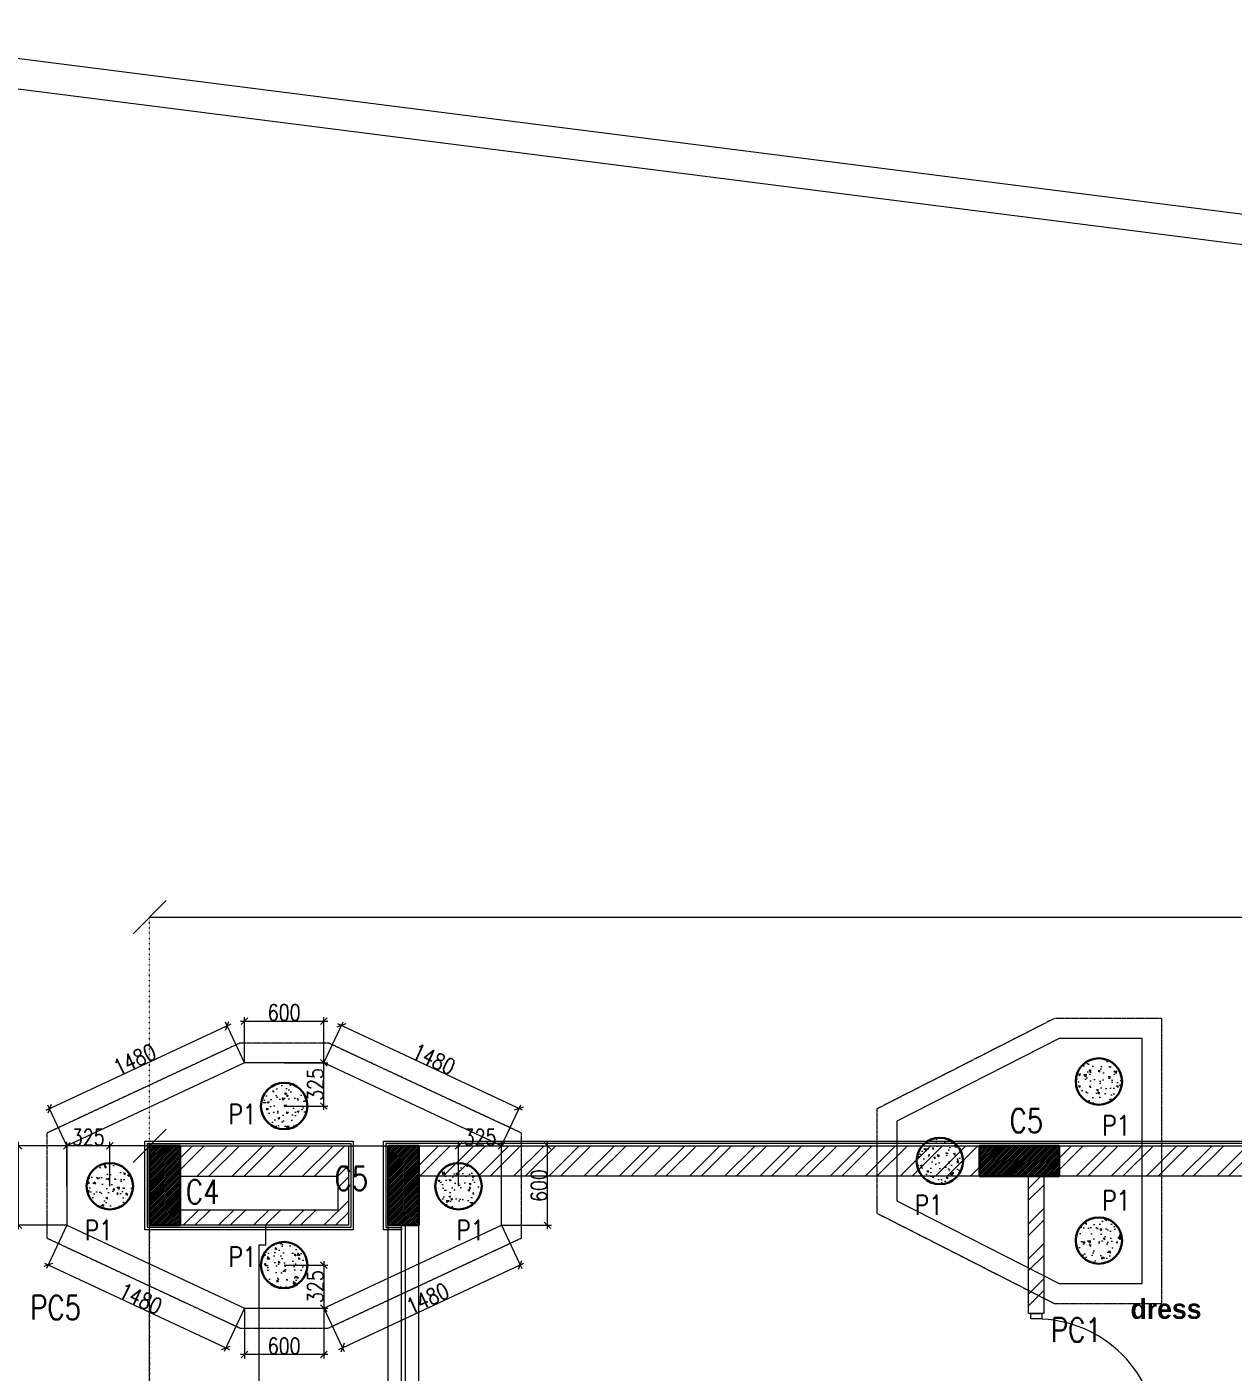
# Model space of a CAD drawing. Header units: metres. Extents: x 5205117 to 5948571, y 646915 to 1143748.
# Drawn here: x 5298133 to 5307230, y 1082673 to 1092821 of the extents above; entities that cross this region are included whole.
import ezdxf

# ---------------------------------------------------------------- set-up
doc = ezdxf.new("R2010")
doc.units = ezdxf.units.M
doc.header["$MEASUREMENT"] = 0
doc.header["$PDMODE"] = 35
doc.header["$PDSIZE"] = 10
for name, pattern in [('CONTINOUS', [0]), ('DASHED', [0.75, 0.5, -0.25]), ('DOT2', [0.125, 0, -0.125]), ('HIDDEN', [0.375, 0.25, -0.125])]:
    doc.linetypes.add(name, pattern=pattern)
doc.layers.get('0').update_dxf_attribs({"color": 1, "linetype": 'DASHED', "lineweight": 30})
for name, color, linetype, lineweight in [('A-01-GF', 8, 'CONTINOUS', 0), ('road ht', 8, 'Continuous', 5), ('S-COLUMN & WALL', 5, 'Continuous', 30), ('S-COLUMN_H', 250, 'Continuous', 0), ('S-FOUND-EXCAVATION', 253, 'HIDDEN', 0), ('S-FOUND-FOOTING', 7, 'Continuous', 15), ('S-PILE', 96, 'Continuous', 30), ('S-TEXT', 7, 'Continuous', 0), ('S-TEXT COL.', 1, 'Continuous', 0), ('S-TEXT PILE', 7, 'Continuous', 0)]:
    doc.layers.add(name, color=color, linetype=linetype, lineweight=lineweight)
doc.styles.add('C-ROOM', font='arial.ttf')
doc.styles.add('MtXpl_Century_Gothic', font='GOTHICB.TTF')
doc.styles.add('SETU 1', font='romans.shx', dxfattribs={"width": 0.8})
doc.styles.get("Standard").update_dxf_attribs({"font": 'GOTHIC.TTF'})
doc.dimstyles.new('A-DIM 100', dxfattribs={"dimscale": 100, "dimtxt": 2.5, "dimasz": 1.5, "dimexe": 1, "dimexo": 1, "dimgap": 0.5, "dimtad": 1, "dimdec": 0, "dimrnd": 5, "dimzin": 3, "dimdsep": 46, "dimtxsty": 'C-ROOM', "dimblk1": 'ARCHTICK', "dimblk2": 'ARCHTICK', "dimsah": 1, "dimcen": 1.5, "dimdle": 1, "dimclrd": 256, "dimclre": 256, "dimclrt": 256, "dimadec": 0, "dimazin": 0, "dimtfac": 0.6, "dimtdec": 0, "dimtofl": 0, "dimtmove": 1, "dimatfit": 3, "dimfxl": 1, "dimtolj": 1, "dimtzin": 0, "dimlwd": -1, "dimlwe": -1, "dimarcsym": 0})
doc.dimstyles.get("Standard").update_dxf_attribs({"dimtxt": 2, "dimasz": 1, "dimexe": 0, "dimexo": 0, "dimgap": 0.1, "dimtad": 1, "dimdsep": 46, "dimtxsty": 'Standard', "dimblk": 'OBLIQUE', "dimcen": 0.1, "dimclrd": 256, "dimclre": 256, "dimclrt": 256, "dimadec": 0, "dimazin": 0, "dimtfac": 1, "dimtofl": 0, "dimtmove": 1, "dimatfit": 2, "dimldrblk": 'OPEN90', "dimfxl": 1, "dimtolj": 1, "dimtzin": 0, "dimlwd": -1, "dimlwe": -1, "dimarcsym": 0})
pattern_1 = [(45, (2504955.000507657, 714129.0825430695), (-6.629126073623882, 6.629126073623883), [])]

# ---------------------------------------------------------------- blocks, each defined once
blk = doc.blocks.new('P2')
at = {"layer": 'S-PILE', "lineweight": 0}
h = blk.add_hatch(dxfattribs=at)
h.set_pattern_fill('AR-CONC', color=256, scale=20)
h.set_pattern_definition([(50, (0, 0), (143.4520365201507, -12.55042699651902), [15, -165]), (355, (0, 0), (-27.7502667226, 150.4384267400024), [12, -132]), (100.45144446, (11.9543362, -1.0458688), (115.7017693454224, 137.8879981937259), [12.74803839999999, -140.2284223999999]), (46.1842, (0, 40), (213.4482661343145, -33.10385615861531), [22.5, -247.5]), (96.63563549000003, (17.787349, 37.2413386), (186.9323891348456, 194.8237201549101), [19.1220684, -210.3427519999999]), (351.18416399, (0, 40), (186.9323890109546, 194.823720053998), [18, -198.0000002]), (21, (20, 30), (119.3814104236923, -80.52377813306776), [15, -165]), (326, (20, 30), (48.66306638431634, 145.0300090093706), [12, -132]), (71.45144474, (29.94845080000001, 23.2896852), (168.0444753459942, 64.50623056127077), [12.748038, -140.2284224]), (37.5, (0, 0), (2.431971063458133, 66.5787707662623), [0, -130.4, 0, -134, 0, -132.5]), (7.499999999999999, (0, 0), (52.61390748842972, 78.88234237647205), [0, -76.39999999999999, 0, -127.4, 0, -50.5]), (327.5, (-44.59999999999999, 0), (106.7644872344818, -4.510974346875951), [0, -50, 0, -156, 0, -207]), (317.5, (-64.6, 0), (116.6372338684772, 20.02099646646354), [0, -65, 0, -103.6, 0, -147])])
edge = h.paths.add_edge_path()
edge.add_arc((0, 0), 175, 0, 360)
at = {"layer": 'S-PILE'}
blk.add_circle((0, 0), 175, dxfattribs=at)
blk = doc.blocks.new('_Oblique')
at = {"color": 0, "linetype": 'ByBlock', "lineweight": -2}
blk.add_line((-0.5, -0.5), (0.5, 0.5), dxfattribs=at)
blk = doc.blocks.new('*D390')
at = {"layer": 'Defpoints', "color": 0, "transparency": 16777216}
for p in [(5299773.314533547, 1083155.437128156), (5300373.314533547, 1083155.437128156), (5299773.314533547, 1082805.829493319)]:
    blk.add_point(p, dxfattribs=at)
at = {"layer": 'S-TEXT', "color": 9, "transparency": 16777216}
for p, q in [((5299773.314533547, 1083155.437128156), (5299773.314533547, 1082775.829493319)), ((5300373.314533547, 1083155.437128156), (5300373.314533547, 1082775.829493319))]:
    blk.add_line(p, q, dxfattribs=at)
at = {"layer": 'S-TEXT', "transparency": 16777216}
blk.add_line((5300403.314533546, 1082805.829493319), (5299743.314533547, 1082805.829493319), dxfattribs=at)
at = {"layer": 'S-TEXT', "transparency": 16777216, "xscale": 50, "yscale": 50, "zscale": 50, "rotation": 180}
blk.add_blockref('_Oblique', (5299773.314533547, 1082805.829493319), dxfattribs=at)
at = {"layer": 'S-TEXT', "transparency": 16777216, "xscale": 50, "yscale": 50, "zscale": 50}
blk.add_blockref('_Oblique', (5300373.314533547, 1082805.829493319), dxfattribs=at)
at = {"layer": 'S-TEXT', "color": 0, "lineweight": 0, "transparency": 16777216, "insert": (5300073.314533547, 1082870.829493319), "char_height": 120, "attachment_point": 5, "style": 'SETU 1'}
blk.add_mtext('\\A1;600', dxfattribs=at)
blk = doc.blocks.new('*D391')
at = {"layer": 'Defpoints', "color": 0, "transparency": 16777216}
for p in [(5300373.314533547, 1085320.950141275), (5299773.314533547, 1085005.437128157), (5300373.314533547, 1085005.437128157)]:
    blk.add_point(p, dxfattribs=at)
at = {"layer": 'S-TEXT', "transparency": 16777216}
blk.add_line((5299743.314533547, 1085320.950141275), (5300403.314533546, 1085320.950141275), dxfattribs=at)
at = {"layer": 'S-TEXT', "color": 9, "transparency": 16777216}
for p, q in [((5299773.314533547, 1085005.437128157), (5299773.314533547, 1085350.950141275)), ((5300373.314533547, 1085005.437128157), (5300373.314533547, 1085350.950141275))]:
    blk.add_line(p, q, dxfattribs=at)
at = {"layer": 'S-TEXT', "transparency": 16777216, "xscale": 50, "yscale": 50, "zscale": 50, "rotation": 180}
blk.add_blockref('_Oblique', (5299773.314533547, 1085320.950141275), dxfattribs=at)
at = {"layer": 'S-TEXT', "transparency": 16777216, "xscale": 50, "yscale": 50, "zscale": 50}
blk.add_blockref('_Oblique', (5300373.314533547, 1085320.950141275), dxfattribs=at)
at = {"layer": 'S-TEXT', "color": 0, "lineweight": 0, "transparency": 16777216, "insert": (5300073.314533547, 1085385.950141275), "char_height": 120, "attachment_point": 5, "style": 'SETU 1'}
blk.add_mtext('\\A1;600', dxfattribs=at)
blk = doc.blocks.new('*D392')
at = {"layer": 'Defpoints', "color": 0, "transparency": 16777216}
for p in [(5298068.829903208, 1084380.437128157), (5298433.314533548, 1084380.437128157), (5298433.314533548, 1083780.437128157)]:
    blk.add_point(p, dxfattribs=at)
at = {"layer": 'S-TEXT', "transparency": 16777216}
blk.add_line((5298068.829903208, 1083750.437128157), (5298068.829903208, 1084410.437128157), dxfattribs=at)
at = {"layer": 'S-TEXT', "color": 9, "transparency": 16777216}
for p, q in [((5298433.314533548, 1084380.437128157), (5298038.829903207, 1084380.437128157)), ((5298433.314533548, 1083780.437128157), (5298038.829903207, 1083780.437128157))]:
    blk.add_line(p, q, dxfattribs=at)
at = {"layer": 'S-TEXT', "transparency": 16777216, "xscale": 50, "yscale": 50, "zscale": 50}
for p, rotation in [((5298068.829903208, 1084380.437128157), 90), ((5298068.829903208, 1083780.437128157), 270)]:
    blk.add_blockref('_Oblique', p, dxfattribs=dict(at, rotation=rotation))
at = {"layer": 'S-TEXT', "color": 0, "lineweight": 0, "transparency": 16777216, "insert": (5298003.829903207, 1084080.437128156), "char_height": 120, "attachment_point": 5, "rotation": 90, "style": 'SETU 1'}
blk.add_mtext('\\A1;600', dxfattribs=at)
blk = doc.blocks.new('*D393')
at = {"layer": 'Defpoints', "color": 0, "transparency": 16777216}
for p in [(5301713.314329207, 1084380.437128157), (5302060.015226953, 1084380.437128157), (5301713.314329207, 1083780.437128157)]:
    blk.add_point(p, dxfattribs=at)
at = {"layer": 'S-TEXT', "transparency": 16777216}
blk.add_line((5302060.015226953, 1083750.437128157), (5302060.015226953, 1084410.437128157), dxfattribs=at)
at = {"layer": 'S-TEXT', "color": 9, "transparency": 16777216}
for p, q in [((5301713.314329207, 1084380.437128157), (5302090.015226952, 1084380.437128157)), ((5301713.314329207, 1083780.437128157), (5302090.015226952, 1083780.437128157))]:
    blk.add_line(p, q, dxfattribs=at)
at = {"layer": 'S-TEXT', "transparency": 16777216, "xscale": 50, "yscale": 50, "zscale": 50}
for p, rotation in [((5302060.015226953, 1084380.437128157), 90), ((5302060.015226953, 1083780.437128157), 270)]:
    blk.add_blockref('_Oblique', p, dxfattribs=dict(at, rotation=rotation))
at = {"layer": 'S-TEXT', "color": 0, "lineweight": 0, "transparency": 16777216, "insert": (5301995.015226951, 1084080.437128156), "char_height": 120, "attachment_point": 5, "rotation": 90, "style": 'SETU 1'}
blk.add_mtext('\\A1;600', dxfattribs=at)
blk = doc.blocks.new('*D327')
at = {"layer": 'Defpoints', "color": 0, "transparency": 16777216}
for p in [(5298433.314533546, 1083780.437128156), (5299773.314533547, 1083155.437128156), (5299633.647034668, 1082855.990010558)]:
    blk.add_point(p, dxfattribs=at)
at = {"layer": 'S-TEXT', "color": 9, "transparency": 16777216}
for p, q in [((5298433.314533546, 1083780.437128156), (5298280.966024699, 1083453.801925186)), ((5299773.314533547, 1083155.437128156), (5299620.966024698, 1082828.801925186))]:
    blk.add_line(p, q, dxfattribs=at)
at = {"layer": 'S-TEXT', "transparency": 16777216}
blk.add_line((5298266.458949294, 1083493.671020527), (5299660.835120039, 1082843.30900059), dxfattribs=at)
at = {"layer": 'S-TEXT', "transparency": 16777216, "xscale": 50, "yscale": 50, "zscale": 50}
for p, rotation in [((5298293.647034666, 1083480.990010559), 154.9948114817929), ((5299633.647034668, 1082855.990010558), 334.9948114817929)]:
    blk.add_blockref('_Oblique', p, dxfattribs=dict(at, rotation=rotation))
at = {"layer": 'S-TEXT', "color": 0, "lineweight": 0, "transparency": 16777216, "insert": (5298991.122556265, 1083227.397528864), "char_height": 120, "attachment_point": 5, "rotation": 334.9948114817929, "style": 'SETU 1'}
blk.add_mtext('\\A1;1480', dxfattribs=at)
blk = doc.blocks.new('*D328')
at = {"layer": 'Defpoints', "color": 0, "transparency": 16777216}
for p in [(5301713.314329204, 1083780.437128156), (5301852.541231081, 1083481.934696053), (5300373.314533545, 1083155.437128156)]:
    blk.add_point(p, dxfattribs=at)
at = {"layer": 'S-TEXT', "color": 9, "transparency": 16777216}
for p, q in [((5301713.314329204, 1083780.437128156), (5301865.222242637, 1083454.746611422)), ((5300373.314533545, 1083155.437128156), (5300525.222446979, 1082829.746611422))]:
    blk.add_line(p, q, dxfattribs=at)
at = {"layer": 'S-TEXT', "transparency": 16777216}
blk.add_line((5300485.353350791, 1082844.253684497), (5301879.729315711, 1083494.615707609), dxfattribs=at)
at = {"layer": 'S-TEXT', "transparency": 16777216, "xscale": 50, "yscale": 50, "zscale": 50}
for p, rotation in [((5301852.541231081, 1083481.934696053), 25.00519186527399), ((5300512.541435422, 1082856.934696053), 205.0051918652739)]:
    blk.add_blockref('_Oblique', p, dxfattribs=dict(at, rotation=rotation))
at = {"layer": 'S-TEXT', "color": 0, "lineweight": 0, "transparency": 16777216, "insert": (5301155.065808211, 1083228.342212754), "char_height": 120, "attachment_point": 5, "rotation": 25.005191865273986, "style": 'SETU 1'}
blk.add_mtext('\\A1;1480', dxfattribs=at)
blk = doc.blocks.new('*D329')
at = {"layer": 'Defpoints', "color": 0, "transparency": 16777216}
for p in [(5300504.904901096, 1085287.566833156), (5300373.314533548, 1085005.437128157), (5301713.314329204, 1084380.437128157)]:
    blk.add_point(p, dxfattribs=at)
at = {"layer": 'S-TEXT', "color": 9, "transparency": 16777216}
for p, q in [((5300373.314533548, 1085005.437128157), (5300517.585912652, 1085314.754917788)), ((5301713.314329204, 1084380.437128157), (5301857.585708309, 1084689.754917788))]:
    blk.add_line(p, q, dxfattribs=at)
at = {"layer": 'S-TEXT', "transparency": 16777216}
blk.add_line((5301872.092781384, 1084649.885821601), (5300477.716816465, 1085300.247844713), dxfattribs=at)
at = {"layer": 'S-TEXT', "transparency": 16777216, "xscale": 50, "yscale": 50, "zscale": 50}
for p, rotation in [((5300504.904901096, 1085287.566833156), 154.9948081347352), ((5301844.904696753, 1084662.566833157), 334.9948081347353)]:
    blk.add_blockref('_Oblique', p, dxfattribs=dict(at, rotation=rotation))
at = {"layer": 'S-TEXT', "color": 0, "lineweight": 0, "transparency": 16777216, "insert": (5301202.380323964, 1085033.974349857), "char_height": 120, "attachment_point": 5, "rotation": 334.99480813473525, "style": 'SETU 1'}
blk.add_mtext('\\A1;1480', dxfattribs=at)
blk = doc.blocks.new('*D330')
at = {"layer": 'Defpoints', "color": 0, "transparency": 16777216}
for p in [(5299773.314533547, 1085005.437128157), (5298303.054240657, 1084659.715196114), (5298433.314533546, 1084380.437128157)]:
    blk.add_point(p, dxfattribs=at)
at = {"layer": 'S-TEXT', "color": 9, "transparency": 16777216}
for p, q in [((5299773.314533547, 1085005.437128157), (5299630.373230688, 1085311.903281485)), ((5298433.314533546, 1084380.437128157), (5298290.373230688, 1084686.903281485))]:
    blk.add_line(p, q, dxfattribs=at)
at = {"layer": 'S-TEXT', "transparency": 16777216}
blk.add_line((5299670.242326028, 1085297.396206081), (5298275.866155286, 1084647.034186145), dxfattribs=at)
at = {"layer": 'S-TEXT', "transparency": 16777216, "xscale": 50, "yscale": 50, "zscale": 50}
for p, rotation in [((5299643.054240657, 1085284.715196113), 25.00518851819068), ((5298303.054240657, 1084659.715196114), 205.0051885181907)]:
    blk.add_blockref('_Oblique', p, dxfattribs=dict(at, rotation=rotation))
at = {"layer": 'S-TEXT', "color": 0, "lineweight": 0, "transparency": 16777216, "insert": (5298945.578719059, 1085031.122714419), "char_height": 120, "attachment_point": 5, "rotation": 25.005188518190703, "style": 'SETU 1'}
blk.add_mtext('\\A1;1480', dxfattribs=at)
blk = doc.blocks.new('*D394')
at = {"layer": 'Defpoints', "color": 0, "transparency": 16777216}
for p in [(5301713.314329204, 1084380.437128157), (5301388.314533546, 1084075.437128156), (5301713.314329204, 1084075.437128156)]:
    blk.add_point(p, dxfattribs=at)
at = {"layer": 'S-TEXT', "color": 9, "transparency": 16777216}
for p, q in [((5301388.314533546, 1084075.437128156), (5301388.314533546, 1084410.437128157)), ((5301713.314329204, 1084075.437128156), (5301713.314329204, 1084410.437128157))]:
    blk.add_line(p, q, dxfattribs=at)
at = {"layer": 'S-TEXT', "transparency": 16777216}
blk.add_line((5301358.314533546, 1084380.437128157), (5301743.314329205, 1084380.437128157), dxfattribs=at)
at = {"layer": 'S-TEXT', "transparency": 16777216, "xscale": 50, "yscale": 50, "zscale": 50, "rotation": 180}
blk.add_blockref('_Oblique', (5301388.314533546, 1084380.437128157), dxfattribs=at)
at = {"layer": 'S-TEXT', "transparency": 16777216, "xscale": 50, "yscale": 50, "zscale": 50}
blk.add_blockref('_Oblique', (5301713.314329204, 1084380.437128157), dxfattribs=at)
at = {"layer": 'S-TEXT', "color": 0, "lineweight": 0, "transparency": 16777216, "insert": (5301550.814431376, 1084445.437128157), "char_height": 120, "attachment_point": 5, "style": 'SETU 1'}
blk.add_mtext('\\A1;325', dxfattribs=at)
blk = doc.blocks.new('*D395')
at = {"layer": 'Defpoints', "color": 0, "transparency": 16777216}
for p in [(5300073.314533547, 1085005.437128157), (5300373.31453355, 1085005.437128157), (5300073.314533547, 1084680.437128157)]:
    blk.add_point(p, dxfattribs=at)
at = {"layer": 'S-TEXT', "color": 9, "transparency": 16777216}
for p, q in [((5300073.314533547, 1085005.437128157), (5300403.31453355, 1085005.437128157)), ((5300073.314533547, 1084680.437128157), (5300403.31453355, 1084680.437128157))]:
    blk.add_line(p, q, dxfattribs=at)
at = {"layer": 'S-TEXT', "transparency": 16777216}
blk.add_line((5300373.31453355, 1084650.437128157), (5300373.31453355, 1085035.437128157), dxfattribs=at)
at = {"layer": 'S-TEXT', "transparency": 16777216, "xscale": 50, "yscale": 50, "zscale": 50}
for p, rotation in [((5300373.31453355, 1085005.437128157), 90), ((5300373.31453355, 1084680.437128157), 270)]:
    blk.add_blockref('_Oblique', p, dxfattribs=dict(at, rotation=rotation))
at = {"layer": 'S-TEXT', "color": 0, "lineweight": 0, "transparency": 16777216, "insert": (5300308.314533549, 1084842.937128155), "char_height": 120, "attachment_point": 5, "rotation": 90, "style": 'SETU 1'}
blk.add_mtext('\\A1;325', dxfattribs=at)
blk = doc.blocks.new('*D396')
at = {"layer": 'Defpoints', "color": 0, "transparency": 16777216}
for p in [(5298433.314533546, 1084380.437128157), (5298433.314533546, 1084075.437128156), (5298758.314533546, 1084075.437128156)]:
    blk.add_point(p, dxfattribs=at)
at = {"layer": 'S-TEXT', "color": 9, "transparency": 16777216}
for p, q in [((5298433.314533546, 1084075.437128156), (5298433.314533546, 1084410.437128157)), ((5298758.314533546, 1084075.437128156), (5298758.314533546, 1084410.437128157))]:
    blk.add_line(p, q, dxfattribs=at)
at = {"layer": 'S-TEXT', "transparency": 16777216}
blk.add_line((5298788.314533546, 1084380.437128157), (5298403.314533547, 1084380.437128157), dxfattribs=at)
at = {"layer": 'S-TEXT', "transparency": 16777216, "xscale": 50, "yscale": 50, "zscale": 50, "rotation": 180}
blk.add_blockref('_Oblique', (5298433.314533546, 1084380.437128157), dxfattribs=at)
at = {"layer": 'S-TEXT', "transparency": 16777216, "xscale": 50, "yscale": 50, "zscale": 50}
blk.add_blockref('_Oblique', (5298758.314533546, 1084380.437128157), dxfattribs=at)
at = {"layer": 'S-TEXT', "color": 0, "lineweight": 0, "transparency": 16777216, "insert": (5298595.814533547, 1084445.437128157), "char_height": 120, "attachment_point": 5, "style": 'SETU 1'}
blk.add_mtext('\\A1;325', dxfattribs=at)
blk = doc.blocks.new('*D397')
at = {"layer": 'Defpoints', "color": 0, "transparency": 16777216}
for p in [(5300073.314533547, 1083480.437128157), (5300073.314533547, 1083155.437128157), (5300373.31453355, 1083155.437128157)]:
    blk.add_point(p, dxfattribs=at)
at = {"layer": 'S-TEXT', "color": 9, "transparency": 16777216}
for p, q in [((5300073.314533547, 1083480.437128157), (5300403.31453355, 1083480.437128157)), ((5300073.314533547, 1083155.437128157), (5300403.31453355, 1083155.437128157))]:
    blk.add_line(p, q, dxfattribs=at)
at = {"layer": 'S-TEXT', "transparency": 16777216}
blk.add_line((5300373.31453355, 1083510.437128157), (5300373.31453355, 1083125.437128157), dxfattribs=at)
at = {"layer": 'S-TEXT', "transparency": 16777216, "xscale": 50, "yscale": 50, "zscale": 50}
for p, rotation in [((5300373.31453355, 1083480.437128157), 90), ((5300373.31453355, 1083155.437128157), 270)]:
    blk.add_blockref('_Oblique', p, dxfattribs=dict(at, rotation=rotation))
at = {"layer": 'S-TEXT', "color": 0, "lineweight": 0, "transparency": 16777216, "insert": (5300308.314533549, 1083317.937128155), "char_height": 120, "attachment_point": 5, "rotation": 90, "style": 'SETU 1'}
blk.add_mtext('\\A1;325', dxfattribs=at)
blk = doc.blocks.new('jkdfhjksh')
at = {"layer": 'A-01-GF', "lineweight": -2, "ltscale": 5}
h = blk.add_hatch(dxfattribs=at)
h.set_pattern_fill('ANSI31', color=256, scale=75)
h.set_pattern_definition(pattern_1)
h.paths.add_polyline_path([(5299288.314533546, 1124324.282909575), (5299288.314533546, 1124924.282909575), (5299058.314533547, 1124924.282909575), (5299058.314533547, 1124324.282909575)])
h = blk.add_hatch(dxfattribs=at)
h.set_pattern_fill('ANSI32', color=256, scale=500, angle=180)
h.set_pattern_definition([(225, (0, 40543.84578141826), (132.5825214724776, -132.5825214724777), []), (225, (-88.38834750000001, 40543.84578141826), (132.5825214724776, -132.5825214724777), [])])
h.paths.add_polyline_path([(5322893.314533546, 1124074.282909575), (5322893.314533546, 1124809.282909575), (5318318.314533546, 1124809.282909575), (5318318.314533546, 1124074.282909575), (5318088.314533546, 1124074.282909575), (5318088.314533546, 1124809.282909575), (5315388.314533545, 1124809.282909575), (5315388.314533545, 1124074.282909575), (5315158.314533545, 1124074.282909575), (5315158.314533545, 1124924.282909575), (5323870.814533546, 1124924.282909575), (5323870.814533546, 1124824.282909575), (5323970.814533546, 1124824.282909575), (5323970.814533546, 1124924.282909575), (5324948.314533546, 1124924.282909575), (5324948.314533546, 1122959.282909575), (5322893.314533546, 1122959.282909575), (5322893.314533546, 1123074.282909575), (5324718.314533546, 1123074.282909575), (5324718.314533546, 1124694.282909575), (5323123.314533546, 1124694.282909575), (5323123.314533546, 1124074.282909575)])
h.paths.add_polyline_path([(5313353.314533544, 1124924.282909575), (5313353.314533544, 1124694.282909575), (5313723.314533547, 1124694.282909575), (5313723.314533547, 1124299.282909575), (5313353.314533544, 1124299.282909575), (5313353.314533544, 1124184.282909575), (5314043.314533545, 1124184.282909575), (5314043.314533545, 1124074.282909575), (5314158.314533544, 1124074.282909575), (5314158.314533544, 1124924.282909575)], flags=17)
h.paths.add_polyline_path([(5314043.314533545, 1124299.282909575), (5313838.314533547, 1124299.282909575), (5313838.314533547, 1124694.282909575), (5314043.314533545, 1124694.282909575)], flags=16)
h.paths.add_polyline_path([(5305918.314533546, 1117569.282909575), (5307928.314533547, 1117569.282909575), (5307928.314533547, 1116844.282909575), (5308043.314533547, 1116844.282909575), (5308043.314533547, 1117799.282909575), (5305688.314533547, 1117799.282909575), (5305688.314533547, 1114174.282909575), (5310348.314533546, 1114174.282909575), (5310348.314533546, 1114774.282909575), (5309748.314533546, 1114774.282909575), (5309748.314533546, 1117569.282909575), (5310348.314533546, 1117569.282909575), (5310348.314533546, 1119529.282909575), (5309518.314533546, 1119529.282909575), (5309518.314533546, 1117799.282909575), (5309068.314533546, 1117799.282909575), (5309068.314533546, 1117569.282909575), (5309518.314533546, 1117569.282909575), (5309518.314533546, 1116044.282909575), (5307928.314533547, 1116044.282909575), (5307928.314533547, 1115814.282909575), (5309518.314533546, 1115814.282909575), (5309518.314533546, 1114404.282909575), (5305918.314533546, 1114404.282909575)])
h.paths.add_polyline_path([(5310118.314533546, 1124924.282909575), (5309148.314533547, 1124924.282909575), (5309148.314533547, 1124694.282909575), (5309518.314533546, 1124694.282909575), (5309518.314533546, 1122059.282909575), (5307718.314533547, 1122059.282909575), (5307718.314533547, 1122659.282909575), (5307603.314533546, 1122659.282909575), (5307603.314533546, 1122059.282909575), (5305803.314533546, 1122059.282909575), (5305803.314533546, 1122659.282909575), (5305688.314533547, 1122659.282909575), (5305688.314533547, 1121829.282909575), (5318318.314533549, 1121829.282909575), (5318318.314533545, 1123074.282909575), (5318088.314533546, 1123074.282909575), (5318088.314533546, 1122059.282909575), (5314158.314533544, 1122059.282909588), (5314158.314533544, 1123174.282909575), (5314043.314533545, 1123174.282909575), (5314043.314533545, 1122059.282909588), (5311293.314533546, 1122059.282909588), (5311293.314533546, 1123274.282909575), (5311178.314533547, 1123274.282909575), (5311178.314533547, 1122059.282909575), (5309748.314533546, 1122059.282909575), (5309748.314533546, 1124184.282909575), (5311178.314533547, 1124184.282909575), (5311178.314533547, 1124074.282909575), (5311293.314533546, 1124074.282909575), (5311293.314533546, 1124299.282909575), (5309748.314533546, 1124299.282909575), (5309748.314533546, 1124694.282909575), (5310118.314533546, 1124694.282909575)])
h.paths.add_polyline_path([(5323423.314533546, 1114174.282909575), (5323423.314533546, 1114774.282909575), (5324948.314533546, 1114774.282909575), (5324948.314533546, 1114174.282909575)])
h.paths.add_polyline_path([(5323123.314533546, 1114174.282909575), (5317488.314533546, 1114174.282909575), (5317488.314533546, 1114774.282909575), (5318318.314533546, 1114774.282909575), (5318318.314533546, 1114404.282909575), (5322893.314533546, 1114404.282909575), (5322893.314533546, 1114774.282909575), (5323123.314533546, 1114774.282909575)])
h.paths.add_polyline_path([(5318088.314533546, 1114659.282909575), (5318088.314533546, 1114404.282909575), (5317603.314533546, 1114404.282909575), (5317603.314533546, 1114659.282909575)], flags=16)
h.paths.add_polyline_path([(5324718.314533546, 1114404.282909575), (5324718.314533546, 1114659.282909575), (5323653.314533546, 1114659.282909575), (5323653.314533546, 1114404.282909575)], flags=16)
h.paths.add_polyline_path([(5317488.314533546, 1117569.282909575), (5317488.314533546, 1119529.282909575), (5318318.314533546, 1119529.282909575), (5318318.314533546, 1117569.282909575)])
h.paths.add_polyline_path([(5317603.314533546, 1117799.282909575), (5317603.314533546, 1119299.282909575), (5318088.314533546, 1119299.282909575), (5318088.314533546, 1117799.282909575)], flags=16)
h.paths.add_polyline_path([(5300858.314533546, 1124924.282909575), (5308248.314533547, 1124924.282909575), (5308248.314533547, 1124694.282909575), (5307718.314533547, 1124694.282909575), (5307718.314533547, 1123559.282909575), (5307603.314533546, 1123559.282909575), (5307603.314533546, 1124694.282909575), (5305803.314533546, 1124694.282909575), (5305803.314533546, 1123659.282909575), (5305688.314533547, 1123659.282909575), (5305688.314533547, 1124694.282909575), (5301088.314533546, 1124694.282909575), (5301088.314533546, 1124324.282909575), (5300858.314533546, 1124324.282909575)])
h.paths.add_polyline_path([(5322893.314533546, 1121459.282909575), (5322893.314533546, 1122059.282909575), (5324948.314533546, 1122059.282909575), (5324948.314533546, 1121459.282909575)])
h.paths.add_polyline_path([(5323123.314533546, 1121574.282909575), (5323123.314533546, 1121829.282909575), (5324718.314533546, 1121829.282909575), (5324718.314533546, 1121574.282909575)], flags=16)
h.paths.add_polyline_path([(5300858.314533546, 1120599.282909575), (5305688.314533547, 1120599.282909575), (5305688.314533547, 1119299.282909575), (5305918.314533546, 1119299.282909575), (5305918.314533546, 1120829.282909575), (5301088.314533546, 1120829.282909575), (5301088.314533546, 1121199.282909575), (5300858.314533546, 1121199.282909575)])
h.paths.add_polyline_path([(5310233.314533546, 1117799.282909575), (5309748.314533546, 1117799.282909575), (5309748.314533546, 1119299.282909575), (5310233.314533546, 1119299.282909575)], flags=16)
h.paths.add_polyline_path([(5299058.314533547, 1120599.282909575), (5300558.314533547, 1120599.282909575), (5300558.314533547, 1121199.282909575), (5299058.314533547, 1121199.282909575)])
h.paths.add_polyline_path([(5299288.314533546, 1120829.282909575), (5300478.314533546, 1120829.282909575), (5300478.314533546, 1121084.282909575), (5299288.314533546, 1121084.282909575)], flags=16)
h.paths.add_polyline_path([(5299058.314533547, 1124924.282909575), (5300558.314533547, 1124924.282909575), (5300558.314533547, 1124324.282909575), (5299058.314533547, 1124324.282909575)])
h.paths.add_polyline_path([(5299288.314533546, 1124694.282909575), (5300478.314533546, 1124694.282909575), (5300478.314533546, 1124439.282909575), (5299288.314533546, 1124439.282909575)], flags=16)
h.paths.add_polyline_path([(5303338.314533546, 1120299.282909575), (5303338.314533546, 1119299.282909575), (5303568.314533546, 1119299.282909575), (5303568.314533546, 1120299.282909575)], flags=0)
h.paths.add_polyline_path([(5303338.314533546, 1114174.282909575), (5303568.314533546, 1114174.282909575), (5303568.314533546, 1117799.282909575), (5303338.314533546, 1117799.282909575)])
h.paths.add_polyline_path([(5309748.314533546, 1114659.282909575), (5310233.314533546, 1114659.282909575), (5310233.314533546, 1114404.282909575), (5309748.314533546, 1114404.282909575)], flags=16)
h = blk.add_hatch(dxfattribs=at)
h.set_pattern_fill('ANSI31', color=256, scale=75)
h.set_pattern_definition(pattern_1)
h.paths.add_polyline_path([(5301088.314533546, 1124324.282909575), (5301088.314533546, 1124924.282909575), (5300858.314533546, 1124924.282909575), (5300858.314533546, 1124324.282909575)])
h = blk.add_hatch(dxfattribs=at)
h.set_pattern_fill('ANSI31', color=256, scale=75)
h.set_pattern_definition([(45, (2505375.000507657, 714129.0825430695), (-6.629126073623882, 6.629126073623883), [])])
h.paths.add_polyline_path([(5305318.314533547, 1124694.282909575), (5305918.314533546, 1124694.282909575), (5305918.314533546, 1124924.282909575), (5305318.314533547, 1124924.282909575)])
for p, q in [((5300558.314533547, 1124924.282909575), (5300858.314533546, 1124924.282909575)), ((5300558.314533547, 1124924.282909575), (5300858.314533546, 1124924.282909575)), ((5299058.314533547, 1121199.282909575), (5299058.314533547, 1124324.282909575)), ((5300858.314533546, 1121199.282909575), (5300858.314533546, 1124324.282909575)), ((5300958.314533546, 1121199.282909575), (5300958.314533546, 1124324.282909575)), ((5300988.314533547, 1121199.282909575), (5300988.314533547, 1124324.282909575)), ((5301088.314533546, 1121199.282909575), (5301088.314533546, 1124324.282909575))]:
    blk.add_line(p, q, dxfattribs=at)
at = {"layer": 'A-01-GF', "lineweight": -2, "ltscale": 10}
for p, q in [((5305704.14786688, 1123659.282909575), (5305787.481200213, 1123659.282909575)), ((5305704.14786688, 1123617.616242908), (5305704.14786688, 1123659.282909575)), ((5305787.481200213, 1123617.616242908), (5305704.14786688, 1123617.616242908)), ((5305787.481200213, 1123659.282909575), (5305787.481200213, 1123617.616242908))]:
    blk.add_line(p, q, dxfattribs=at)
at = {"layer": 'A-01-GF', "lineweight": -2, "ltscale": 5}
for points in [[(5300593.314533547, 1124289.282909576), (5299023.314533546, 1124289.282909575), (5299023.314533546, 1124959.282909575), (5300593.314533547, 1124959.282909576)], [(5300575.314533547, 1124307.282909576), (5299041.314533546, 1124307.282909575), (5299041.314533546, 1124941.282909575), (5300575.314533547, 1124941.282909576)], [(5299288.314533546, 1124324.282909575), (5299288.314533546, 1124924.282909575), (5299058.314533547, 1124924.282909575), (5299058.314533547, 1124324.282909575)], [(5299058.314533547, 1124924.282909575), (5300558.314533547, 1124924.282909575), (5300558.314533547, 1124324.282909575), (5299058.314533547, 1124324.282909575)], [(5300958.314533546, 1124289.282909576), (5300823.314533546, 1124289.282909576), (5300823.314533546, 1124959.282909575), (5308283.314533547, 1124959.282909575), (5308283.314533547, 1124759.282909575), (5308265.314533547, 1124759.282909575), (5308265.314533547, 1124941.282909575), (5300841.314533546, 1124941.282909575), (5300841.314533546, 1124307.282909576), (5300958.314533546, 1124307.282909576)], [(5301088.314533546, 1124324.282909575), (5301088.314533546, 1124924.282909575), (5300858.314533546, 1124924.282909575), (5300858.314533546, 1124324.282909575)], [(5300858.314533546, 1124924.282909575), (5308248.314533547, 1124924.282909575), (5308248.314533547, 1124694.282909575), (5307718.314533547, 1124694.282909575), (5307718.314533547, 1123559.282909575), (5307603.314533546, 1123559.282909575), (5307603.314533546, 1124694.282909575), (5305803.314533546, 1124694.282909575), (5305803.314533546, 1123659.282909575), (5305688.314533547, 1123659.282909575), (5305688.314533547, 1124694.282909575), (5301088.314533546, 1124694.282909575), (5301088.314533546, 1124324.282909575), (5300858.314533546, 1124324.282909575)], [(5305318.314533547, 1124694.282909575), (5305918.314533546, 1124694.282909575), (5305918.314533546, 1124924.282909575), (5305318.314533547, 1124924.282909575)], [(5299288.314533546, 1124694.282909575), (5300478.314533546, 1124694.282909575), (5300478.314533546, 1124439.282909575), (5299288.314533546, 1124439.282909575)]]:
    blk.add_lwpolyline(points, close=True, dxfattribs=at)
blk.add_lwpolyline([(5299933.314533546, 1124324.282909575), (5299933.314533546, 1124174.282909575), (5299883.314533547, 1124174.282909575), (5299883.314533547, 1121349.282909575), (5299933.314533546, 1121349.282909575), (5299933.314533546, 1121199.282909575)], dxfattribs=at)
at = {"layer": 'A-01-GF', "lineweight": -2, "ltscale": 2}
blk.add_ellipse((5305745.814533546, 1122700.949576242), major_axis=(331.0663845591771, 854.7940259459647), ratio=0.9999999999996564, start_param=-1.201281200339183, end_param=0.369515126455944, dxfattribs=at)
at = {"layer": 'A-01-GF', "lineweight": -2, "style": 'MtXpl_Century_Gothic'}
blk.add_text('dress', height=150, dxfattribs=at).set_placement((5306456.754876058, 1123618.669381363))
blk = doc.blocks.new('*D413')
at = {"layer": 'Defpoints', "color": 0, "ltscale": 5, "transparency": 16777216}
for p in [(5297418.55589629, 1084380.43712813), (5299058.314533594, 1084380.43712813), (5297680.096176066, 1073630.437128157)]:
    blk.add_point(p, dxfattribs=at)
at = {"layer": 'road ht', "linetype": 'DOT2', "ltscale": 5, "transparency": 16777216}
for p, q in [((5299058.314533594, 1084380.43712813), (5297418.55589629, 1084380.43712813)), ((5297680.096176066, 1073630.437128157), (5297418.55589629, 1073630.437128157))]:
    blk.add_line(p, q, dxfattribs=at)
at = {"layer": 'road ht', "color": 1, "ltscale": 5, "transparency": 16777216}
blk.add_line((5297418.55589629, 1073630.437128157), (5297418.55589629, 1084380.43712813), dxfattribs=at)
at = {"layer": 'road ht', "color": 1, "ltscale": 5, "transparency": 16777216, "xscale": 250, "yscale": 250, "zscale": 250}
for p, rotation in [((5297418.55589629, 1084380.43712813), 90), ((5297418.55589629, 1073630.437128157), 270)]:
    blk.add_blockref('_Oblique', p, dxfattribs=dict(at, rotation=rotation))
at = {"layer": 'road ht', "color": 1, "ltscale": 5, "transparency": 16777216, "insert": (5297134.75236128, 1079005.437128142), "char_height": 350, "attachment_point": 5, "rotation": 90}
blk.add_mtext('\\A1;10750', dxfattribs=at)
blk = doc.blocks.new('_Open90')
at = {"color": 0, "linetype": 'ByBlock', "lineweight": -2}
for p, q in [((-0.5, 0.5), (0, 0)), ((0, 0), (-1, 0)), ((0, 0), (-0.5, -0.5))]:
    blk.add_line(p, q, dxfattribs=at)
blk = doc.blocks.new('*D414')
at = {"layer": 'Defpoints', "color": 0, "ltscale": 5, "transparency": 16777216}
for p in [(5289848.314533546, 1084380.437128157), (5299058.314533547, 1084351.76009056), (5289848.314533546, 1084040.950724804)]:
    blk.add_point(p, dxfattribs=at)
at = {"layer": 'road ht', "linetype": 'DOT2', "ltscale": 5, "transparency": 16777216}
for p, q in [((5289848.314533546, 1084040.950724804), (5289848.314533546, 1084380.437128157)), ((5299058.314533547, 1084351.76009056), (5299058.314533547, 1084380.437128157))]:
    blk.add_line(p, q, dxfattribs=at)
at = {"layer": 'road ht', "color": 1, "ltscale": 5, "transparency": 16777216}
blk.add_line((5299058.314533547, 1084380.437128157), (5289848.314533546, 1084380.437128157), dxfattribs=at)
at = {"layer": 'road ht', "color": 1, "ltscale": 5, "transparency": 16777216, "xscale": 250, "yscale": 250, "zscale": 250, "rotation": 180}
blk.add_blockref('_Oblique', (5289848.314533546, 1084380.437128157), dxfattribs=at)
at = {"layer": 'road ht', "color": 1, "ltscale": 5, "transparency": 16777216, "xscale": 250, "yscale": 250, "zscale": 250}
blk.add_blockref('_Oblique', (5299058.314533547, 1084380.437128157), dxfattribs=at)
at = {"layer": 'road ht', "color": 1, "ltscale": 5, "transparency": 16777216, "insert": (5294453.314533547, 1084664.240663167), "char_height": 350, "attachment_point": 5}
blk.add_mtext('\\A1;9210', dxfattribs=at)
blk = doc.blocks.new('*D416')
at = {"layer": 'Defpoints', "color": 0, "ltscale": 5, "transparency": 16777216}
for p in [(5324948.314533546, 1086105.4050494), (5299058.314533547, 1084313.346503072), (5324948.314533546, 1083995.739480724)]:
    blk.add_point(p, dxfattribs=at)
at = {"layer": 'road ht', "linetype": 'DOT2', "ltscale": 5, "transparency": 16777216}
for p, q in [((5299058.314533547, 1084313.346503072), (5299058.314533547, 1086105.4050494)), ((5324948.314533546, 1083995.739480724), (5324948.314533546, 1086105.4050494))]:
    blk.add_line(p, q, dxfattribs=at)
at = {"layer": 'road ht', "color": 1, "ltscale": 5, "transparency": 16777216}
blk.add_line((5299058.314533547, 1086105.4050494), (5324948.314533546, 1086105.4050494), dxfattribs=at)
at = {"layer": 'road ht', "color": 1, "ltscale": 5, "transparency": 16777216, "xscale": 250, "yscale": 250, "zscale": 250, "rotation": 180}
blk.add_blockref('_Oblique', (5299058.314533547, 1086105.4050494), dxfattribs=at)
at = {"layer": 'road ht', "color": 1, "ltscale": 5, "transparency": 16777216, "xscale": 250, "yscale": 250, "zscale": 250}
blk.add_blockref('_Oblique', (5324948.314533546, 1086105.4050494), dxfattribs=at)
at = {"layer": 'road ht', "color": 1, "ltscale": 5, "transparency": 16777216, "insert": (5312003.314533547, 1086389.20858441), "char_height": 350, "attachment_point": 5}
blk.add_mtext('\\A1;25890', dxfattribs=at)
blk = doc.blocks.new('*D472')
at = {"layer": 'Defpoints', "color": 0, "ltscale": 5, "transparency": 16777216}
for p in [(5299058.314533547, 1083780.437128157), (5303338.314533546, 1073792.742278143), (5299058.314533547, 1071840.627924898)]:
    blk.add_point(p, dxfattribs=at)
at = {"layer": 'road ht', "linetype": 'DOT2', "ltscale": 5, "transparency": 16777216}
for p, q in [((5299058.314533547, 1083780.437128157), (5299058.314533547, 1071840.627924898)), ((5303338.314533546, 1073792.742278143), (5303338.314533546, 1071840.627924898))]:
    blk.add_line(p, q, dxfattribs=at)
at = {"layer": 'road ht', "color": 1, "ltscale": 5, "transparency": 16777216}
blk.add_line((5303338.314533546, 1071840.627924898), (5299058.314533547, 1071840.627924898), dxfattribs=at)
at = {"layer": 'road ht', "color": 1, "ltscale": 5, "transparency": 16777216, "xscale": 250, "yscale": 250, "zscale": 250, "rotation": 180}
blk.add_blockref('_Oblique', (5299058.314533547, 1071840.627924898), dxfattribs=at)
at = {"layer": 'road ht', "color": 1, "ltscale": 5, "transparency": 16777216, "xscale": 250, "yscale": 250, "zscale": 250}
blk.add_blockref('_Oblique', (5303338.314533546, 1071840.627924898), dxfattribs=at)
at = {"layer": 'road ht', "color": 1, "ltscale": 5, "transparency": 16777216, "insert": (5301198.314533547, 1072124.431459908), "char_height": 350, "attachment_point": 5}
blk.add_mtext('\\A1;4280', dxfattribs=at)

msp = doc.modelspace()

# ---------------------------------------------------------------- hatches: boundary and pattern name
at = {"layer": 'S-COLUMN_H'}
h = msp.add_hatch(color=256, dxfattribs=at)
h.dxf.hatch_style = 1
h.paths.add_polyline_path([(5299058.314533547, 1084380.437128157), (5299288.314533546, 1084380.437128157), (5299288.314533546, 1083780.437128157), (5299058.314533547, 1083780.437128157)])
h = msp.add_hatch(color=256, dxfattribs=at)
h.dxf.hatch_style = 1
h.paths.add_polyline_path([(5300858.314533546, 1084380.437128157), (5301088.314533546, 1084380.437128157), (5301088.314533546, 1083780.437128157), (5300858.314533546, 1083780.437128157)])
h = msp.add_hatch(color=256, dxfattribs=at)
h.dxf.hatch_style = 1
h.paths.add_polyline_path([(5305318.314533547, 1084150.437128157), (5305318.314533547, 1084380.437128157), (5305918.314533546, 1084380.437128157), (5305918.314533546, 1084150.437128157)])

# ---------------------------------------------------------------- linework, layer by layer
at = {"layer": 'road ht', "transparency": 33554559}
for points in [[(5296196.271870926, 1092820.921260183), (5337616.874224976, 1087554.212672537)], [(5337616.874224976, 1087322.360852545), (5296167.260514572, 1092592.758289402)]]:
    msp.add_lwpolyline(points, dxfattribs=at)
at = {"layer": 'S-COLUMN & WALL', "ltscale": 5}
for points in [[(5299058.314533547, 1084380.437128157), (5299288.314533546, 1084380.437128157), (5299288.314533546, 1083780.437128157), (5299058.314533547, 1083780.437128157)], [(5300858.314533546, 1084380.437128157), (5301088.314533546, 1084380.437128157), (5301088.314533546, 1083780.437128157), (5300858.314533546, 1083780.437128157)], [(5305318.314533547, 1084150.437128157), (5305318.314533547, 1084380.437128157), (5305918.314533546, 1084380.437128157), (5305918.314533546, 1084150.437128157)]]:
    msp.add_lwpolyline(points, close=True, dxfattribs=at)
at = {"layer": 'S-FOUND-EXCAVATION'}
for points in [[(5306693.314608145, 1085340.437115489), (5305882.904362653, 1085340.437115489), (5304543.314608146, 1084658.142226348), (5304543.314608146, 1083872.73203306), (5305882.90436125, 1083190.43711549), (5306693.314608145, 1083190.43711549)], [(5300406.575863171, 1083005.437128156), (5301863.314329205, 1083684.886143165), (5301863.314329205, 1084475.988113148), (5300406.575863171, 1085155.437128156), (5299740.05320852, 1085155.437128156), (5298283.314533547, 1084475.988119308), (5298283.314533547, 1083684.886137006), (5299740.053208521, 1083005.437128156)]]:
    msp.add_lwpolyline(points, close=True, dxfattribs=at)
at = {"layer": 'S-FOUND-FOOTING', "color": 1}
msp.add_lwpolyline([(5306543.314608145, 1085190.437115489), (5305918.314559851, 1085190.437115489), (5304693.314608146, 1084565.437128785), (5304693.314608146, 1083965.437128785), (5305918.314559851, 1083340.43711549), (5306543.314608145, 1083340.43711549), (5306543.314608145, 1085190.437115489)], dxfattribs=at)
at = {"layer": 'S-FOUND-FOOTING', "color": 5}
msp.add_lwpolyline([(5300373.314533547, 1083155.437128156), (5301713.314329204, 1083780.437128157), (5301713.314329204, 1084380.437128157), (5300373.314533547, 1085005.437128157), (5299773.314533547, 1085005.437128157), (5298433.314533546, 1084380.437128157), (5298433.314533546, 1083780.437128157), (5299773.314533547, 1083155.437128156), (5300373.314533547, 1083155.437128156)], dxfattribs=at)

# ---------------------------------------------------------------- block references
at = {"layer": 'A-01-GF'}
msp.add_blockref('jkdfhjksh', (0, -40543.84578141779), dxfattribs=at)
at = {"layer": 'S-PILE'}
for p, rotation in [((5306218.178181575, 1084865.437123639), 90.00000000000003), ((5305018.314559851, 1084265.437128785), 90.00000000000003), ((5298758.314533546, 1084075.437128156), 90.00000000000003), ((5306218.178181573, 1083665.437123639), 90.00000000000003), ((5300073.314533547, 1083480.437128157), 270)]:
    msp.add_blockref('P2', p, dxfattribs=dict(at, rotation=rotation))
at = {"layer": 'S-PILE', "xscale": -1, "rotation": 270}
for p in [(5300073.314533547, 1084680.437128156), (5301388.314533546, 1084075.437128156)]:
    msp.add_blockref('P2', p, dxfattribs=at)

# ---------------------------------------------------------------- texts
at = {"layer": 'A-01-GF', "lineweight": -2, "style": 'MtXpl_Century_Gothic'}
msp.add_text('dress', height=150, dxfattribs=at).set_placement((5306456.754876058, 1083074.823599945))
at = {"layer": 'S-TEXT COL.', "color": 1, "true_color": 0xe61414, "style": 'SETU 1', "width": 0.8}
for s, p in [('C5', (5305544.638370338, 1084479.768756978)), ('C5', (5300453.606995376, 1084044.342832817)), ('C4', (5299332.160192846, 1083943.032111763))]:
    msp.add_text(s, height=180, dxfattribs=at).set_placement(p)
at = {"layer": 'S-TEXT COL.', "color": 7, "style": 'SETU 1', "width": 0.8}
for s, p in [('PC5', (5298158.960831876, 1083070.017784885)), ('PC1', (5305856.81724656, 1082901.306007618))]:
    msp.add_text(s, height=180, dxfattribs=at).set_placement(p)
at = {"layer": 'S-TEXT PILE', "style": 'SETU 1', "width": 0.8}
for p in [(5299653.102504643, 1084543.714314657), (5306243.144004059, 1084458.942073747), (5304829.050161937, 1083858.942078894), (5306243.144004059, 1083891.932157231), (5298569.050135633, 1083668.942078265), (5301371.864645745, 1083668.942078265), (5299653.102504643, 1083467.159941656)]:
    msp.add_text('P1', height=150, dxfattribs=at).set_placement(p)

# ---------------------------------------------------------------- dimensions: what is measured, and where the dimension line sits
at = {"layer": 'road ht', "color": 12, "ltscale": 5}
for base, p1, p2, picture, middle in [((5324948.314533546, 1086105.4050494), (5299058.314533547, 1084313.346503072), (5324948.314533546, 1083995.739480724), '*D416', (5312003.314533547, 1086389.20858441)), ((5289848.314533546, 1084380.437128157), (5299058.314533547, 1084351.76009056), (5289848.314533546, 1084040.950724804), '*D414', (5294453.314533547, 1084664.240663167)), ((5299058.314533547, 1071840.627924898), (5303338.314533546, 1073792.742278143), (5299058.314533547, 1083780.437128157), '*D472', (5301198.314533547, 1072124.431459908))]:
    dim = msp.add_linear_dim(base=base, p1=p1, p2=p2, dimstyle='Standard', override={"dimtxt": 350, "dimasz": 250, "dimgap": 100, "dimdec": 0, "dimclrd": 1, "dimclrt": 1, "dimtdec": 0, "dimfxl": 0.1}, dxfattribs=at)
    dim.commit()
    dim.dimension.update_dxf_attribs({"geometry": picture, "text_midpoint": middle})
dim = msp.add_linear_dim(base=(5297418.55589629, 1084380.43712813), p1=(5297680.096176065, 1073630.437128156), p2=(5299058.314533592, 1084380.43712813), angle=90, dimstyle='Standard', override={"dimtxt": 350, "dimasz": 250, "dimgap": 100, "dimdec": 0, "dimclrd": 1, "dimclrt": 1, "dimtdec": 0, "dimfxl": 0.1}, dxfattribs=at)
dim.commit()
dim.dimension.update_dxf_attribs({"geometry": '*D413', "text_midpoint": (5297134.75236128, 1079005.437128142)})
at = {"layer": 'S-TEXT', "lineweight": 0}
for base, p1, p2, angle, picture, middle in [((5300373.314533547, 1085320.950141275), (5299773.314533547, 1085005.437128157), (5300373.314533547, 1085005.437128157), 180, '*D391', (5300073.314533547, 1085385.950141275)), ((5300373.31453355, 1085005.437128157), (5300073.314533547, 1084680.437128156), (5300073.314533547, 1085005.437128157), 90, '*D395', (5300308.314533549, 1084842.937128155)), ((5298433.314533546, 1084380.437128157), (5298758.314533546, 1084075.437128156), (5298433.314533546, 1084075.437128156), 180, '*D396', (5298595.814533547, 1084445.437128157)), ((5301713.314329204, 1084380.437128157), (5301388.314533546, 1084075.437128156), (5301713.314329204, 1084075.437128156), 180, '*D394', (5301550.814431376, 1084445.437128157)), ((5298068.829903208, 1084380.437128157), (5298433.314533546, 1083780.437128157), (5298433.314533546, 1084380.437128157), 90, '*D392', (5298003.829903207, 1084080.437128156)), ((5302060.015226953, 1084380.437128157), (5301713.314329204, 1083780.437128157), (5301713.314329204, 1084380.437128157), 90, '*D393', (5301995.015226951, 1084080.437128156)), ((5300373.31453355, 1083155.437128157), (5300073.314533547, 1083480.437128157), (5300073.314533547, 1083155.437128156), 90, '*D397', (5300308.314533549, 1083317.937128155)), ((5299773.314533547, 1082805.829493319), (5300373.314533547, 1083155.437128156), (5299773.314533547, 1083155.437128156), 180, '*D390', (5300073.314533547, 1082870.829493319))]:
    dim = msp.add_linear_dim(base=base, p1=p1, p2=p2, angle=angle, dimstyle='A-DIM 100', override={"dimtxt": 1.199999999999999, "dimasz": 0.5, "dimexe": 0.3, "dimexo": 0, "dimgap": 0.05, "dimtxsty": 'SETU 1', "dimblk1": 'Oblique', "dimblk2": 'Oblique', "dimdle": 0.3, "dimclre": 9, "dimclrt": 0}, dxfattribs=at)
    dim.commit()
    dim.dimension.update_dxf_attribs({"geometry": picture, "text_midpoint": middle})
for p1, p2, distance, picture, middle in [((5299773.314533547, 1085005.437128157), (5298433.314533546, 1084380.437128157), -308.1622675560784, '*D330', (5298945.578719059, 1085031.122714419)), ((5301713.314329203, 1084380.437128157), (5300373.314533547, 1085005.437128157), -311.30884226849673, '*D329', (5301202.380323964, 1085033.974349857)), ((5298433.314533546, 1083780.437128157), (5299773.314533547, 1083155.437128156), -330.4172914371472, '*D327', (5298991.122556265, 1083227.397528864)), ((5300373.314533547, 1083155.437128156), (5301713.314329204, 1083780.437128157), -329.37491127616124, '*D328', (5301155.065808211, 1083228.342212754))]:
    dim = msp.add_aligned_dim(p1=p1, p2=p2, distance=distance, dimstyle='A-DIM 100', override={"dimtxt": 1.199999999999999, "dimasz": 0.5, "dimexe": 0.3, "dimexo": 0, "dimgap": 0.05, "dimtxsty": 'SETU 1', "dimblk1": 'Oblique', "dimblk2": 'Oblique', "dimdle": 0.3, "dimclre": 9, "dimclrt": 0}, dxfattribs=at)
    dim.commit()
    dim.dimension.update_dxf_attribs({"geometry": picture, "text_midpoint": middle})

doc.saveas('drawing.dxf')
